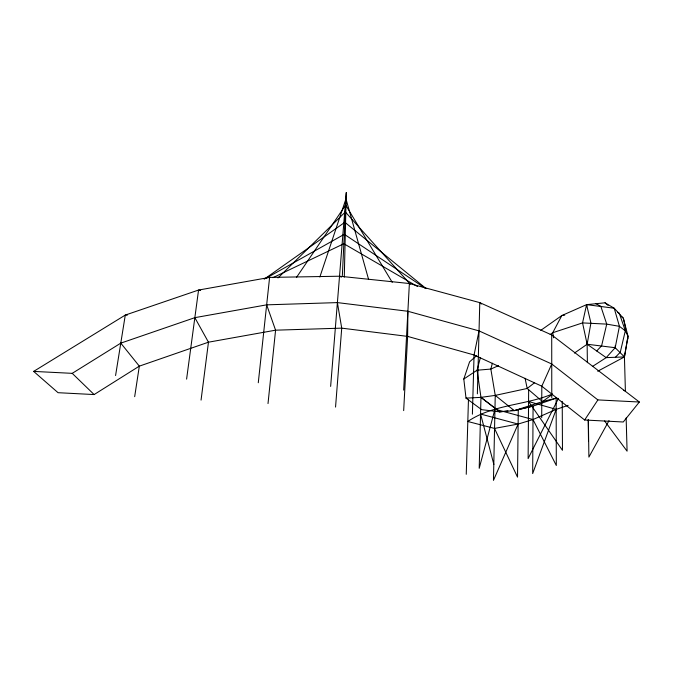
<?xml version="1.0" encoding="UTF-8"?>
<svg xmlns="http://www.w3.org/2000/svg" width="673" height="673" viewBox="0 0 673 673"><rect width="100%" height="100%" fill="white"/><g stroke="black" fill="none" stroke-linecap="round" stroke-linejoin="round"><path stroke-width="1.01" d="M541.723 417.773L541.807 386.209L551.742 364L479.033 330.889L407.888 311.271L337.392 302.598L266.659 304.844L194.85 317.664L120.787 343.137L72.221 373.347L33.65 371.403L58.055 392.696L94.127 394.563L139.328 366.146L208.462 342.195L275.577 330.182L341.724 328.138L407.628 336.399L474.061 354.974L541.807 386.209L584.66 420.002L623.257 421.996L639.35 402.017L551.717 334.952L479.782 302.64L409.377 283.526L339.52 276.216L269.604 277.411L198.552 290.055L125.287 315.082L33.65 371.403M528.65 389.726L528.128 458.599L558.464 398.349M407.888 311.271L407.628 336.399L403.674 410.614M492.367 363.201L490.844 369.073L495.244 395.396L493.46 480.371L518.117 424.066L532.999 419.548L556.167 409.369L568.13 405.373M344.29 277.133L346.267 192.629L330.636 386.411M592.366 366.533L606.196 357.632L615.181 347.714L615.231 345.703M472.396 414.181L474.061 354.974L479.033 330.889M477.367 393.823L479.782 302.64L481.338 304.045M597.708 371.235L624.435 356.926L628.018 336.206L623.349 318.22L614.205 308.226L605.035 302.808L586.57 304.642L561.829 315.536L540.806 330.342M466.246 474.297L468.45 399.939M342.355 275.551L346.267 192.629M403.657 390.104L409.377 283.526M335.549 407.081L341.724 328.138L337.392 302.598M268.014 403.581L275.577 330.182L266.659 304.844M258.281 382.752L269.604 277.411M201.059 400.107L208.462 342.195L194.85 317.664M186.598 379.135L198.552 290.055L200.613 290.425M134.676 396.666L139.328 366.146L120.787 343.137M115.579 375.542L125.287 315.082L127.374 315.107M624.435 356.926L615.181 347.714L619.429 326.329L614.205 308.226L586.57 304.642L582.549 322.905L587.134 344.24L606.196 357.632L624.435 356.926L628.018 336.206L625.31 330.805L619.244 313.13L617.578 312.272M574.439 353.056L587.134 344.24L590.919 322.973L586.57 304.642L586.604 306.72M516.199 409.857L518.286 409.478L517.52 477.107L494.495 428.415L467.811 421.491C492.846 404.355 524.839 405.508 552.297 394.058M480.379 357.615L477.073 370.217L480.968 397.364L479.21 468.324L494.966 409.167L532.999 419.548L556.31 465.48L556.142 398.079L542.505 401.596L514.29 410.639L499.719 411.842L481.658 409.672L466.002 398.13L463.806 379.034L469.577 361.847L476.652 355.655M319.852 277.015L345.972 198.821L368.611 279.48M609.023 420.625L588.892 457.093L588.362 419.565M584.66 420.002L597.885 399.913L639.35 402.017M296.431 277.512L345.678 205.013L392.241 282.332M596.715 350.97L601.603 345.846L606.726 324.117L600.821 306.282L595.883 303.716M615.391 357.27L620.279 352.24L625.31 330.805L619.429 326.329L606.726 324.117L582.549 322.905L552.735 332.723L550.186 334.548M277.983 277.941L345.35 211.97L410.311 284.25M534.572 382.727L527.186 388.472L495.244 395.396L480.968 397.364L466.002 398.13L467.651 398.584M552.533 394.235L542.505 401.596L527.186 388.472L525.083 378.285M264.161 279.202L344.862 222.292L426.076 288.566M463.806 379.034L477.073 370.217L490.844 369.073L498.483 365.666M265.566 278.513L344.298 234.297L425.328 288.313M272.927 277.671L343.853 243.727L417.437 286.505M556.79 397.995L533.075 406.088L514.29 410.639L495.244 395.396M518.26 409.605L533.075 406.088L532.68 473.573L556.167 409.369L528.557 401.503L562.468 450.321L562.233 401.377M494.495 428.415L518.117 424.066L480.572 414.046L493.873 464.488M564.748 315.157L561.829 315.536L552.735 332.723L553.643 337.804M499.719 411.842L480.968 397.364L499.719 411.842L507.964 410.85M511.051 410.471L513.112 410.227M587.134 344.24L615.181 347.714M623.408 390.34L625.394 390.963L624.351 353.863M339.52 276.216L341.404 277.133M551.742 364L597.885 399.913M605.035 302.808L608.098 305.391M621.835 316.941L623.349 318.22L625.755 329.105M72.221 373.347L94.127 394.563M604.59 420.936L627.085 451.179L626.151 417.958M627.505 337.03L627.943 339.007M587.1 342.153L587.394 362.697M588.202 419.902L588.505 440.823M551.717 334.952L551.776 397.583"/></g></svg>
